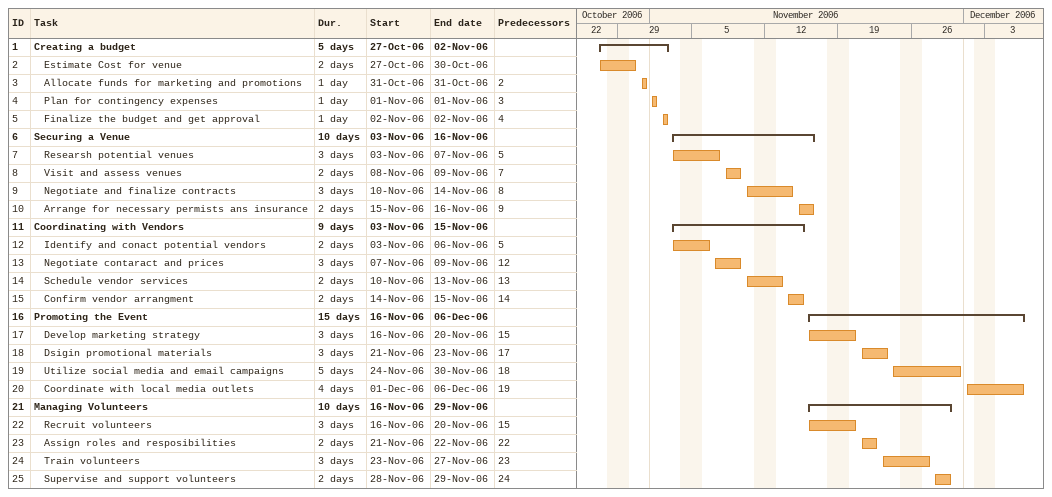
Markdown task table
| ID | Level | Task | Duration | Start | Finish | Predecessors |
|---|---|---|---|---|---|---|
| 1 | 1 | **Creating a budget** | 5d | 2006-10-27 | 2006-11-02 |  |
| 2 | 2 | Estimate Cost for venue | 2d | 2006-10-27 | 2006-10-30 |  |
| 3 | 2 | Allocate funds for marketing and promotions | 1d | 2006-10-31 | 2006-10-31 | 2 |
| 4 | 2 | Plan for contingency expenses | 1d | 2006-11-01 | 2006-11-01 | 3 |
| 5 | 2 | Finalize the budget and get approval | 1d | 2006-11-02 | 2006-11-02 | 4 |
| 6 | 1 | **Securing a Venue** | 10d | 2006-11-03 | 2006-11-16 |  |
| 7 | 2 | Researsh potential venues | 3d | 2006-11-03 | 2006-11-07 | 5 |
| 8 | 2 | Visit and assess venues | 2d | 2006-11-08 | 2006-11-09 | 7 |
| 9 | 2 | Negotiate and finalize contracts | 3d | 2006-11-10 | 2006-11-14 | 8 |
| 10 | 2 | Arrange for necessary permists ans insurance | 2d | 2006-11-15 | 2006-11-16 | 9 |
| 11 | 1 | **Coordinating with Vendors** | 9d | 2006-11-03 | 2006-11-15 |  |
| 12 | 2 | Identify and conact potential vendors | 2d | 2006-11-03 | 2006-11-06 | 5 |
| 13 | 2 | Negotiate contaract and prices | 3d | 2006-11-07 | 2006-11-09 | 12 |
| 14 | 2 | Schedule vendor services | 2d | 2006-11-10 | 2006-11-13 | 13 |
| 15 | 2 | Confirm vendor arrangment | 2d | 2006-11-14 | 2006-11-15 | 14 |
| 16 | 1 | **Promoting the Event** | 15d | 2006-11-16 | 2006-12-06 |  |
| 17 | 2 | Develop marketing strategy | 3d | 2006-11-16 | 2006-11-20 | 15 |
| 18 | 2 | Dsigin promotional materials | 3d | 2006-11-21 | 2006-11-23 | 17 |
| 19 | 2 | Utilize social media and email campaigns | 5d | 2006-11-24 | 2006-11-30 | 18 |
| 20 | 2 | Coordinate with local media outlets | 4d | 2006-12-01 | 2006-12-06 | 19 |
| 21 | 1 | **Managing Volunteers** | 10d | 2006-11-16 | 2006-11-29 |  |
| 22 | 2 | Recruit volunteers | 3d | 2006-11-16 | 2006-11-20 | 15 |
| 23 | 2 | Assign roles and resposibilities | 2d | 2006-11-21 | 2006-11-22 | 22 |
| 24 | 2 | Train volunteers | 3d | 2006-11-23 | 2006-11-27 | 23 |
| 25 | 2 | Supervise and support volunteers | 2d | 2006-11-28 | 2006-11-29 | 24 |
